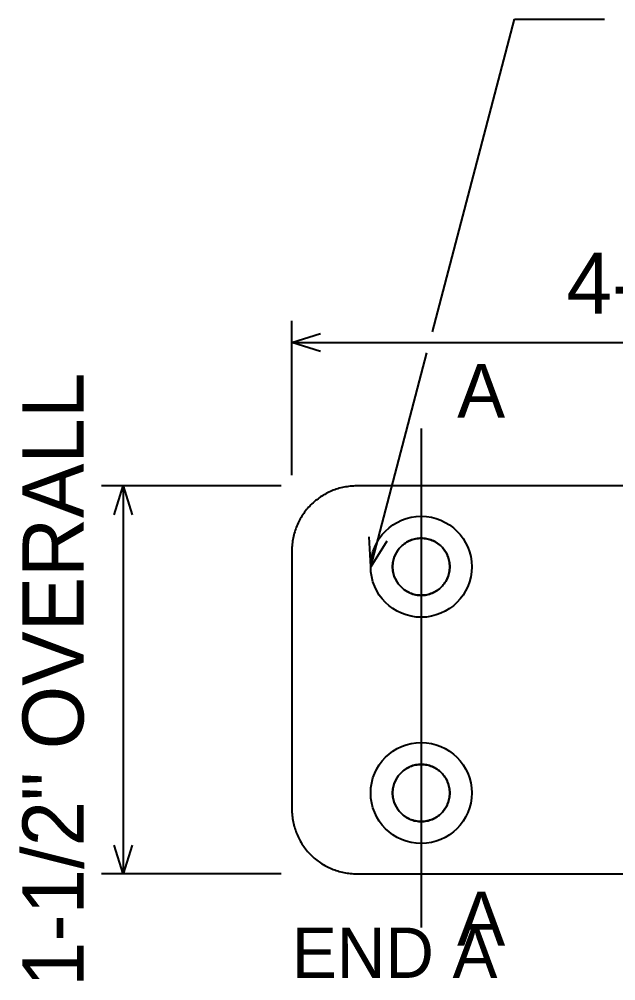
# Model space of a CAD drawing. Header units: inches. Extents: x 0.5 to 33.5, y 0.5 to 21.5.
# Drawn here: x 10.446 to 12.752, y 14.794 to 18.514 of the extents above; entities that cross this region are included whole.
import ezdxf
from ezdxf.enums import TextEntityAlignment as Align

# ---------------------------------------------------------------- set-up
doc = ezdxf.new("R2010")
doc.units = ezdxf.units.IN
doc.header["$MEASUREMENT"] = 0

msp = doc.modelspace()

# ---------------------------------------------------------------- linework, layer by layer
at = {"layer": 'ANNOTATION'}
for p, q in [((12.0433, 17.3042), (12.3611, 18.5139)), ((12.3611, 18.5139), (12.7083, 18.5139)), ((11.5, 16.75), (11.5, 17.3472)), ((11.5, 17.2639), (11.6111, 17.2986)), ((11.5, 17.2639), (16, 17.2639)), ((11.6111, 17.2292), (11.5, 17.2639)), ((11.8047, 16.3958), (12.0222, 17.2236)), ((12, 16.9306), (12, 15)), ((11.4583, 16.7083), (10.7639, 16.7083)), ((10.8125, 16.5972), (10.8472, 16.7083)), ((10.8472, 16.7083), (10.8472, 15.2083)), ((10.8472, 16.7083), (10.8819, 16.5972)), ((11.8047, 16.3958), (11.7993, 16.5121)), ((11.8665, 16.4945), (11.8047, 16.3958)), ((10.8472, 15.2083), (10.8125, 15.3194)), ((10.8819, 15.3194), (10.8472, 15.2083)), ((11.4583, 15.2083), (10.7639, 15.2083))]:
    msp.add_line(p, q, dxfattribs=at)
at = {"layer": 'OUTLINE'}
for p, q in [((11.6893, 16.7008), (11.6833, 16.6993)), ((11.6893, 16.7008), (11.6833, 16.6993)), ((11.6952, 16.7023), (11.6893, 16.7008)), ((11.6952, 16.7023), (11.6893, 16.7008)), ((11.7012, 16.7035), (11.6952, 16.7023)), ((11.7012, 16.7035), (11.6952, 16.7023)), ((11.7073, 16.7047), (11.7012, 16.7035)), ((11.7073, 16.7047), (11.7012, 16.7035)), ((11.7133, 16.7056), (11.7073, 16.7047)), ((11.7133, 16.7056), (11.7073, 16.7047)), ((11.7194, 16.7065), (11.7133, 16.7056)), ((11.7194, 16.7065), (11.7133, 16.7056)), ((11.7255, 16.7071), (11.7194, 16.7065)), ((11.7255, 16.7071), (11.7194, 16.7065)), ((11.7316, 16.7077), (11.7255, 16.7071)), ((11.7316, 16.7077), (11.7255, 16.7071)), ((11.7377, 16.708), (11.7316, 16.7077)), ((11.7377, 16.708), (11.7316, 16.7077)), ((11.7439, 16.7083), (11.7377, 16.708)), ((11.7439, 16.7083), (11.7377, 16.708)), ((11.75, 16.7083), (11.7439, 16.7083)), ((11.75, 16.7083), (11.7439, 16.7083)), ((15.75, 16.7083), (11.75, 16.7083)), ((14.5, 16.7083), (11.75, 16.7083)), ((11.6111, 16.6662), (11.606, 16.6627)), ((11.6111, 16.6662), (11.606, 16.6627)), ((11.6163, 16.6695), (11.6111, 16.6662)), ((11.6163, 16.6695), (11.6111, 16.6662)), ((11.6215, 16.6728), (11.6163, 16.6695)), ((11.6215, 16.6728), (11.6163, 16.6695)), ((11.6268, 16.6759), (11.6215, 16.6728)), ((11.6268, 16.6759), (11.6215, 16.6728)), ((11.6322, 16.6788), (11.6268, 16.6759)), ((11.6322, 16.6788), (11.6268, 16.6759)), ((11.6376, 16.6816), (11.6322, 16.6788)), ((11.6376, 16.6816), (11.6322, 16.6788)), ((11.6431, 16.6843), (11.6376, 16.6816)), ((11.6431, 16.6843), (11.6376, 16.6816)), ((11.6487, 16.6869), (11.6431, 16.6843)), ((11.6487, 16.6869), (11.6431, 16.6843)), ((11.6543, 16.6893), (11.6487, 16.6869)), ((11.6543, 16.6893), (11.6487, 16.6869)), ((11.66, 16.6916), (11.6543, 16.6893)), ((11.66, 16.6916), (11.6543, 16.6893)), ((11.6658, 16.6937), (11.66, 16.6916)), ((11.6658, 16.6937), (11.66, 16.6916)), ((11.6716, 16.6957), (11.6658, 16.6937)), ((11.6716, 16.6957), (11.6658, 16.6937)), ((11.6774, 16.6976), (11.6716, 16.6957)), ((11.6774, 16.6976), (11.6716, 16.6957)), ((11.6833, 16.6993), (11.6774, 16.6976)), ((11.6833, 16.6993), (11.6774, 16.6976)), ((11.5689, 16.6307), (11.5648, 16.6262)), ((11.5689, 16.6307), (11.5648, 16.6262)), ((11.5732, 16.6351), (11.5689, 16.6307)), ((11.5732, 16.6351), (11.5689, 16.6307)), ((11.5776, 16.6394), (11.5732, 16.6351)), ((11.5776, 16.6394), (11.5732, 16.6351)), ((11.5821, 16.6436), (11.5776, 16.6394)), ((11.5821, 16.6436), (11.5776, 16.6394)), ((11.5867, 16.6476), (11.5821, 16.6436)), ((11.5867, 16.6476), (11.5821, 16.6436)), ((11.5914, 16.6516), (11.5867, 16.6476)), ((11.5914, 16.6516), (11.5867, 16.6476)), ((11.5962, 16.6554), (11.5914, 16.6516)), ((11.5962, 16.6554), (11.5914, 16.6516)), ((11.6011, 16.6591), (11.5962, 16.6554)), ((11.6011, 16.6591), (11.5962, 16.6554)), ((11.606, 16.6627), (11.6011, 16.6591)), ((11.606, 16.6627), (11.6011, 16.6591)), ((11.5388, 16.5921), (11.5356, 16.5869)), ((11.5388, 16.5921), (11.5356, 16.5869)), ((11.5421, 16.5972), (11.5388, 16.5921)), ((11.5421, 16.5972), (11.5388, 16.5921)), ((11.5456, 16.6023), (11.5421, 16.5972)), ((11.5456, 16.6023), (11.5421, 16.5972)), ((11.5492, 16.6073), (11.5456, 16.6023)), ((11.5492, 16.6073), (11.5456, 16.6023)), ((11.5529, 16.6121), (11.5492, 16.6073)), ((11.5529, 16.6121), (11.5492, 16.6073)), ((11.5567, 16.6169), (11.5529, 16.6121)), ((11.5567, 16.6169), (11.5529, 16.6121)), ((11.5607, 16.6216), (11.5567, 16.6169)), ((11.5607, 16.6216), (11.5567, 16.6169)), ((11.5648, 16.6262), (11.5607, 16.6216)), ((11.5648, 16.6262), (11.5607, 16.6216)), ((11.519, 16.554), (11.5168, 16.5483)), ((11.519, 16.554), (11.5168, 16.5483)), ((11.5214, 16.5596), (11.519, 16.554)), ((11.5214, 16.5596), (11.519, 16.554)), ((11.524, 16.5652), (11.5214, 16.5596)), ((11.524, 16.5652), (11.5214, 16.5596)), ((11.5267, 16.5707), (11.524, 16.5652)), ((11.5267, 16.5707), (11.524, 16.5652)), ((11.5295, 16.5762), (11.5267, 16.5707)), ((11.5295, 16.5762), (11.5267, 16.5707)), ((11.5325, 16.5816), (11.5295, 16.5762)), ((11.5325, 16.5816), (11.5295, 16.5762)), ((11.5356, 16.5869), (11.5325, 16.5816)), ((11.5356, 16.5869), (11.5325, 16.5816)), ((11.5075, 16.5191), (11.5061, 16.5131)), ((11.5075, 16.5191), (11.5061, 16.5131)), ((11.5091, 16.525), (11.5075, 16.5191)), ((11.5091, 16.525), (11.5075, 16.5191)), ((11.5108, 16.5309), (11.5091, 16.525)), ((11.5108, 16.5309), (11.5091, 16.525)), ((11.5126, 16.5368), (11.5108, 16.5309)), ((11.5126, 16.5368), (11.5108, 16.5309)), ((11.5146, 16.5426), (11.5126, 16.5368)), ((11.5146, 16.5426), (11.5126, 16.5368)), ((11.5168, 16.5483), (11.5146, 16.5426)), ((11.5168, 16.5483), (11.5146, 16.5426)), ((11.5012, 16.4828), (11.5007, 16.4767)), ((11.5012, 16.4828), (11.5007, 16.4767)), ((11.5019, 16.4889), (11.5012, 16.4828)), ((11.5019, 16.4889), (11.5012, 16.4828)), ((11.5027, 16.495), (11.5019, 16.4889)), ((11.5027, 16.495), (11.5019, 16.4889)), ((11.5037, 16.5011), (11.5027, 16.495)), ((11.5037, 16.5011), (11.5027, 16.495)), ((11.5048, 16.5071), (11.5037, 16.5011)), ((11.5048, 16.5071), (11.5037, 16.5011)), ((11.5061, 16.5131), (11.5048, 16.5071)), ((11.5061, 16.5131), (11.5048, 16.5071)), ((11.9219, 16.474), (11.9258, 16.4777)), ((11.9258, 16.4777), (11.9219, 16.474)), ((11.9258, 16.4777), (11.9299, 16.4813)), ((11.9299, 16.4813), (11.9258, 16.4777)), ((11.9299, 16.4813), (11.9342, 16.4846)), ((11.9342, 16.4846), (11.9299, 16.4813)), ((11.9342, 16.4846), (11.9386, 16.4877)), ((11.9386, 16.4877), (11.9342, 16.4846)), ((11.9386, 16.4877), (11.9432, 16.4906)), ((11.9432, 16.4906), (11.9386, 16.4877)), ((11.9432, 16.4906), (11.9479, 16.4933)), ((11.9479, 16.4933), (11.9432, 16.4906)), ((11.9479, 16.4933), (11.9528, 16.4957)), ((11.9528, 16.4957), (11.9479, 16.4933)), ((11.9528, 16.4957), (11.9577, 16.4979)), ((11.9577, 16.4979), (11.9528, 16.4957)), ((11.9577, 16.4979), (11.9628, 16.4999)), ((11.9628, 16.4999), (11.9577, 16.4979)), ((11.9628, 16.4999), (11.9679, 16.5016)), ((11.9679, 16.5016), (11.9628, 16.4999)), ((11.9679, 16.5016), (11.9732, 16.503)), ((11.9732, 16.503), (11.9679, 16.5016)), ((11.9732, 16.503), (11.9784, 16.5042)), ((11.9784, 16.5042), (11.9732, 16.503)), ((11.9784, 16.5042), (11.9838, 16.5051)), ((11.9838, 16.5051), (11.9784, 16.5042)), ((11.9838, 16.5051), (11.9892, 16.5058)), ((11.9892, 16.5058), (11.9838, 16.5051)), ((11.9892, 16.5058), (11.9946, 16.5062)), ((11.9946, 16.5062), (11.9892, 16.5058)), ((11.9946, 16.5062), (12, 16.5063)), ((12, 16.5063), (11.9946, 16.5062)), ((12, 16.5063), (12.0054, 16.5062)), ((12.0054, 16.5062), (12, 16.5063)), ((12.0054, 16.5062), (12.0108, 16.5058)), ((12.0108, 16.5058), (12.0054, 16.5062)), ((12.0108, 16.5058), (12.0162, 16.5051)), ((12.0162, 16.5051), (12.0108, 16.5058)), ((12.0162, 16.5051), (12.0216, 16.5042)), ((12.0216, 16.5042), (12.0162, 16.5051)), ((12.0216, 16.5042), (12.0268, 16.503)), ((12.0268, 16.503), (12.0216, 16.5042)), ((12.0268, 16.503), (12.0321, 16.5016)), ((12.0321, 16.5016), (12.0268, 16.503)), ((12.0321, 16.5016), (12.0372, 16.4999)), ((12.0372, 16.4999), (12.0321, 16.5016)), ((12.0372, 16.4999), (12.0423, 16.4979)), ((12.0423, 16.4979), (12.0372, 16.4999)), ((12.0423, 16.4979), (12.0472, 16.4957)), ((12.0472, 16.4957), (12.0423, 16.4979)), ((12.0472, 16.4957), (12.0521, 16.4933)), ((12.0521, 16.4933), (12.0472, 16.4957)), ((12.0521, 16.4933), (12.0568, 16.4906)), ((12.0568, 16.4906), (12.0521, 16.4933)), ((12.0568, 16.4906), (12.0614, 16.4877)), ((12.0614, 16.4877), (12.0568, 16.4906)), ((12.0614, 16.4877), (12.0658, 16.4846)), ((12.0658, 16.4846), (12.0614, 16.4877)), ((12.0658, 16.4846), (12.0701, 16.4813)), ((12.0701, 16.4813), (12.0658, 16.4846)), ((12.0701, 16.4813), (12.0742, 16.4777)), ((12.0742, 16.4777), (12.0701, 16.4813)), ((12.0742, 16.4777), (12.0781, 16.474)), ((12.0781, 16.474), (12.0742, 16.4777)), ((11.5001, 16.4645), (11.5, 16.4583)), ((11.5001, 16.4645), (11.5, 16.4583)), ((11.5, 16.4583), (11.5, 15.4583)), ((11.5, 16.4583), (11.5, 15.4583)), ((11.5003, 16.4706), (11.5001, 16.4645)), ((11.5003, 16.4706), (11.5001, 16.4645)), ((11.5007, 16.4767), (11.5003, 16.4706)), ((11.5007, 16.4767), (11.5003, 16.4706)), ((11.8979, 16.4381), (11.9001, 16.4431)), ((11.9001, 16.4431), (11.8979, 16.4381)), ((11.9001, 16.4431), (11.9025, 16.4479)), ((11.9025, 16.4479), (11.9001, 16.4431)), ((11.9025, 16.4479), (11.9052, 16.4526)), ((11.9052, 16.4526), (11.9025, 16.4479)), ((11.9052, 16.4526), (11.9081, 16.4572)), ((11.9081, 16.4572), (11.9052, 16.4526)), ((11.9081, 16.4572), (11.9112, 16.4617)), ((11.9112, 16.4617), (11.9081, 16.4572)), ((11.9112, 16.4617), (11.9146, 16.4659)), ((11.9146, 16.4659), (11.9112, 16.4617)), ((11.9146, 16.4659), (11.9181, 16.47)), ((11.9181, 16.47), (11.9146, 16.4659)), ((11.9181, 16.47), (11.9219, 16.474)), ((11.9219, 16.474), (11.9181, 16.47)), ((12.0781, 16.474), (12.0819, 16.47)), ((12.0819, 16.47), (12.0781, 16.474)), ((12.0819, 16.47), (12.0854, 16.4659)), ((12.0854, 16.4659), (12.0819, 16.47)), ((12.0854, 16.4659), (12.0888, 16.4617)), ((12.0888, 16.4617), (12.0854, 16.4659)), ((12.0888, 16.4617), (12.0919, 16.4572)), ((12.0919, 16.4572), (12.0888, 16.4617)), ((12.0919, 16.4572), (12.0948, 16.4526)), ((12.0948, 16.4526), (12.0919, 16.4572)), ((12.0948, 16.4526), (12.0975, 16.4479)), ((12.0975, 16.4479), (12.0948, 16.4526)), ((12.0975, 16.4479), (12.0999, 16.4431)), ((12.0999, 16.4431), (12.0975, 16.4479)), ((12.0999, 16.4431), (12.1021, 16.4381)), ((12.1021, 16.4381), (12.0999, 16.4431)), ((11.8896, 16.4013), (11.89, 16.4067)), ((11.89, 16.4067), (11.8896, 16.4013)), ((11.89, 16.4067), (11.8907, 16.412)), ((11.8907, 16.412), (11.89, 16.4067)), ((11.8907, 16.412), (11.8916, 16.4174)), ((11.8916, 16.4174), (11.8907, 16.412)), ((11.8916, 16.4174), (11.8928, 16.4227)), ((11.8928, 16.4227), (11.8916, 16.4174)), ((11.8928, 16.4227), (11.8943, 16.4279)), ((11.8943, 16.4279), (11.8928, 16.4227)), ((11.8943, 16.4279), (11.896, 16.4331)), ((11.896, 16.4331), (11.8943, 16.4279)), ((11.896, 16.4331), (11.8979, 16.4381)), ((11.8979, 16.4381), (11.896, 16.4331)), ((12.1021, 16.4381), (12.104, 16.4331)), ((12.104, 16.4331), (12.1021, 16.4381)), ((12.104, 16.4331), (12.1057, 16.4279)), ((12.1057, 16.4279), (12.104, 16.4331)), ((12.1057, 16.4279), (12.1072, 16.4227)), ((12.1072, 16.4227), (12.1057, 16.4279)), ((12.1072, 16.4227), (12.1084, 16.4174)), ((12.1084, 16.4174), (12.1072, 16.4227)), ((12.1084, 16.4174), (12.1093, 16.412)), ((12.1093, 16.412), (12.1084, 16.4174)), ((12.1093, 16.412), (12.11, 16.4067)), ((12.11, 16.4067), (12.1093, 16.412)), ((12.11, 16.4067), (12.1104, 16.4013)), ((12.1104, 16.4013), (12.11, 16.4067)), ((11.8895, 16.3958), (11.8896, 16.4013)), ((11.8896, 16.4013), (11.8895, 16.3958)), ((11.8896, 16.3904), (11.8895, 16.3958)), ((11.8895, 16.3958), (11.8896, 16.3904)), ((11.89, 16.385), (11.8896, 16.3904)), ((11.8896, 16.3904), (11.89, 16.385)), ((11.8907, 16.3796), (11.89, 16.385)), ((11.89, 16.385), (11.8907, 16.3796)), ((11.8916, 16.3743), (11.8907, 16.3796)), ((11.8907, 16.3796), (11.8916, 16.3743)), ((11.8928, 16.369), (11.8916, 16.3743)), ((11.8916, 16.3743), (11.8928, 16.369)), ((11.8943, 16.3638), (11.8928, 16.369)), ((11.8928, 16.369), (11.8943, 16.3638)), ((12.1072, 16.369), (12.1057, 16.3638)), ((12.1057, 16.3638), (12.1072, 16.369)), ((12.1084, 16.3743), (12.1072, 16.369)), ((12.1072, 16.369), (12.1084, 16.3743)), ((12.1093, 16.3796), (12.1084, 16.3743)), ((12.1084, 16.3743), (12.1093, 16.3796)), ((12.11, 16.385), (12.1093, 16.3796)), ((12.1093, 16.3796), (12.11, 16.385)), ((12.1104, 16.3904), (12.11, 16.385)), ((12.11, 16.385), (12.1104, 16.3904)), ((12.1104, 16.4013), (12.1105, 16.3958)), ((12.1105, 16.3958), (12.1104, 16.4013)), ((12.1105, 16.3958), (12.1104, 16.3904)), ((12.1104, 16.3904), (12.1105, 16.3958)), ((11.896, 16.3586), (11.8943, 16.3638)), ((11.8943, 16.3638), (11.896, 16.3586)), ((11.8979, 16.3535), (11.896, 16.3586)), ((11.896, 16.3586), (11.8979, 16.3535)), ((11.9001, 16.3486), (11.8979, 16.3535)), ((11.8979, 16.3535), (11.9001, 16.3486)), ((11.9025, 16.3437), (11.9001, 16.3486)), ((11.9001, 16.3486), (11.9025, 16.3437)), ((11.9052, 16.339), (11.9025, 16.3437)), ((11.9025, 16.3437), (11.9052, 16.339)), ((11.9081, 16.3344), (11.9052, 16.339)), ((11.9052, 16.339), (11.9081, 16.3344)), ((11.9112, 16.33), (11.9081, 16.3344)), ((11.9081, 16.3344), (11.9112, 16.33)), ((11.9146, 16.3257), (11.9112, 16.33)), ((11.9112, 16.33), (11.9146, 16.3257)), ((12.0888, 16.33), (12.0854, 16.3257)), ((12.0854, 16.3257), (12.0888, 16.33)), ((12.0919, 16.3344), (12.0888, 16.33)), ((12.0888, 16.33), (12.0919, 16.3344)), ((12.0948, 16.339), (12.0919, 16.3344)), ((12.0919, 16.3344), (12.0948, 16.339)), ((12.0975, 16.3437), (12.0948, 16.339)), ((12.0948, 16.339), (12.0975, 16.3437)), ((12.0999, 16.3486), (12.0975, 16.3437)), ((12.0975, 16.3437), (12.0999, 16.3486)), ((12.1021, 16.3535), (12.0999, 16.3486)), ((12.0999, 16.3486), (12.1021, 16.3535)), ((12.104, 16.3586), (12.1021, 16.3535)), ((12.1021, 16.3535), (12.104, 16.3586)), ((12.1057, 16.3638), (12.104, 16.3586)), ((12.104, 16.3586), (12.1057, 16.3638)), ((11.9181, 16.3216), (11.9146, 16.3257)), ((11.9146, 16.3257), (11.9181, 16.3216)), ((11.9219, 16.3177), (11.9181, 16.3216)), ((11.9181, 16.3216), (11.9219, 16.3177)), ((11.9258, 16.314), (11.9219, 16.3177)), ((11.9219, 16.3177), (11.9258, 16.314)), ((11.9299, 16.3104), (11.9258, 16.314)), ((11.9258, 16.314), (11.9299, 16.3104)), ((11.9342, 16.3071), (11.9299, 16.3104)), ((11.9299, 16.3104), (11.9342, 16.3071)), ((11.9386, 16.304), (11.9342, 16.3071)), ((11.9342, 16.3071), (11.9386, 16.304)), ((11.9432, 16.3011), (11.9386, 16.304)), ((11.9386, 16.304), (11.9432, 16.3011)), ((11.9479, 16.2984), (11.9432, 16.3011)), ((11.9432, 16.3011), (11.9479, 16.2984)), ((11.9528, 16.2959), (11.9479, 16.2984)), ((11.9479, 16.2984), (11.9528, 16.2959)), ((11.9577, 16.2937), (11.9528, 16.2959)), ((11.9528, 16.2959), (11.9577, 16.2937)), ((11.9628, 16.2918), (11.9577, 16.2937)), ((11.9577, 16.2937), (11.9628, 16.2918)), ((11.9679, 16.2901), (11.9628, 16.2918)), ((11.9628, 16.2918), (11.9679, 16.2901)), ((12.0372, 16.2918), (12.0321, 16.2901)), ((12.0321, 16.2901), (12.0372, 16.2918)), ((12.0423, 16.2937), (12.0372, 16.2918)), ((12.0372, 16.2918), (12.0423, 16.2937)), ((12.0472, 16.2959), (12.0423, 16.2937)), ((12.0423, 16.2937), (12.0472, 16.2959)), ((12.0521, 16.2984), (12.0472, 16.2959)), ((12.0472, 16.2959), (12.0521, 16.2984)), ((12.0568, 16.3011), (12.0521, 16.2984)), ((12.0521, 16.2984), (12.0568, 16.3011)), ((12.0614, 16.304), (12.0568, 16.3011)), ((12.0568, 16.3011), (12.0614, 16.304)), ((12.0658, 16.3071), (12.0614, 16.304)), ((12.0614, 16.304), (12.0658, 16.3071)), ((12.0701, 16.3104), (12.0658, 16.3071)), ((12.0658, 16.3071), (12.0701, 16.3104)), ((12.0742, 16.314), (12.0701, 16.3104)), ((12.0701, 16.3104), (12.0742, 16.314)), ((12.0781, 16.3177), (12.0742, 16.314)), ((12.0742, 16.314), (12.0781, 16.3177)), ((12.0819, 16.3216), (12.0781, 16.3177)), ((12.0781, 16.3177), (12.0819, 16.3216)), ((12.0854, 16.3257), (12.0819, 16.3216)), ((12.0819, 16.3216), (12.0854, 16.3257)), ((11.9732, 16.2886), (11.9679, 16.2901)), ((11.9679, 16.2901), (11.9732, 16.2886)), ((11.9784, 16.2875), (11.9732, 16.2886)), ((11.9732, 16.2886), (11.9784, 16.2875)), ((11.9838, 16.2865), (11.9784, 16.2875)), ((11.9784, 16.2875), (11.9838, 16.2865)), ((11.9892, 16.2859), (11.9838, 16.2865)), ((11.9838, 16.2865), (11.9892, 16.2859)), ((11.9946, 16.2855), (11.9892, 16.2859)), ((11.9892, 16.2859), (11.9946, 16.2855)), ((12, 16.2853), (11.9946, 16.2855)), ((11.9946, 16.2855), (12, 16.2853)), ((12.0054, 16.2855), (12, 16.2853)), ((12, 16.2853), (12.0054, 16.2855)), ((12.0108, 16.2859), (12.0054, 16.2855)), ((12.0054, 16.2855), (12.0108, 16.2859)), ((12.0162, 16.2865), (12.0108, 16.2859)), ((12.0108, 16.2859), (12.0162, 16.2865)), ((12.0216, 16.2875), (12.0162, 16.2865)), ((12.0162, 16.2865), (12.0216, 16.2875)), ((12.0268, 16.2886), (12.0216, 16.2875)), ((12.0216, 16.2875), (12.0268, 16.2886)), ((12.0321, 16.2901), (12.0268, 16.2886)), ((12.0268, 16.2886), (12.0321, 16.2901)), ((11.9577, 15.6229), (11.9528, 15.6207)), ((11.9528, 15.6207), (11.9577, 15.6229)), ((11.9628, 15.6249), (11.9577, 15.6229)), ((11.9577, 15.6229), (11.9628, 15.6249)), ((11.9679, 15.6266), (11.9628, 15.6249)), ((11.9628, 15.6249), (11.9679, 15.6266)), ((11.9732, 15.628), (11.9679, 15.6266)), ((11.9679, 15.6266), (11.9732, 15.628)), ((11.9784, 15.6292), (11.9732, 15.628)), ((11.9732, 15.628), (11.9784, 15.6292)), ((11.9838, 15.6301), (11.9784, 15.6292)), ((11.9784, 15.6292), (11.9838, 15.6301)), ((11.9892, 15.6308), (11.9838, 15.6301)), ((11.9838, 15.6301), (11.9892, 15.6308)), ((11.9946, 15.6312), (11.9892, 15.6308)), ((11.9892, 15.6308), (11.9946, 15.6312)), ((12, 15.6313), (11.9946, 15.6312)), ((11.9946, 15.6312), (12, 15.6313)), ((12.0054, 15.6312), (12, 15.6313)), ((12, 15.6313), (12.0054, 15.6312)), ((12.0108, 15.6308), (12.0054, 15.6312)), ((12.0054, 15.6312), (12.0108, 15.6308)), ((12.0162, 15.6301), (12.0108, 15.6308)), ((12.0108, 15.6308), (12.0162, 15.6301)), ((12.0216, 15.6292), (12.0162, 15.6301)), ((12.0162, 15.6301), (12.0216, 15.6292)), ((12.0268, 15.628), (12.0216, 15.6292)), ((12.0216, 15.6292), (12.0268, 15.628)), ((12.0321, 15.6266), (12.0268, 15.628)), ((12.0268, 15.628), (12.0321, 15.6266)), ((12.0372, 15.6249), (12.0321, 15.6266)), ((12.0321, 15.6266), (12.0372, 15.6249)), ((12.0423, 15.6229), (12.0372, 15.6249)), ((12.0372, 15.6249), (12.0423, 15.6229)), ((12.0472, 15.6207), (12.0423, 15.6229)), ((12.0423, 15.6229), (12.0472, 15.6207)), ((11.9112, 15.5867), (11.9081, 15.5822)), ((11.9081, 15.5822), (11.9112, 15.5867)), ((11.9146, 15.5909), (11.9112, 15.5867)), ((11.9112, 15.5867), (11.9146, 15.5909)), ((11.9181, 15.595), (11.9146, 15.5909)), ((11.9146, 15.5909), (11.9181, 15.595)), ((11.9219, 15.599), (11.9181, 15.595)), ((11.9181, 15.595), (11.9219, 15.599)), ((11.9258, 15.6027), (11.9219, 15.599)), ((11.9219, 15.599), (11.9258, 15.6027)), ((11.9299, 15.6063), (11.9258, 15.6027)), ((11.9258, 15.6027), (11.9299, 15.6063)), ((11.9342, 15.6096), (11.9299, 15.6063)), ((11.9299, 15.6063), (11.9342, 15.6096)), ((11.9386, 15.6127), (11.9342, 15.6096)), ((11.9342, 15.6096), (11.9386, 15.6127)), ((11.9432, 15.6156), (11.9386, 15.6127)), ((11.9386, 15.6127), (11.9432, 15.6156)), ((11.9479, 15.6183), (11.9432, 15.6156)), ((11.9432, 15.6156), (11.9479, 15.6183)), ((11.9528, 15.6207), (11.9479, 15.6183)), ((11.9479, 15.6183), (11.9528, 15.6207)), ((12.0521, 15.6183), (12.0472, 15.6207)), ((12.0472, 15.6207), (12.0521, 15.6183)), ((12.0568, 15.6156), (12.0521, 15.6183)), ((12.0521, 15.6183), (12.0568, 15.6156)), ((12.0614, 15.6127), (12.0568, 15.6156)), ((12.0568, 15.6156), (12.0614, 15.6127)), ((12.0658, 15.6096), (12.0614, 15.6127)), ((12.0614, 15.6127), (12.0658, 15.6096)), ((12.0701, 15.6063), (12.0658, 15.6096)), ((12.0658, 15.6096), (12.0701, 15.6063)), ((12.0742, 15.6027), (12.0701, 15.6063)), ((12.0701, 15.6063), (12.0742, 15.6027)), ((12.0781, 15.599), (12.0742, 15.6027)), ((12.0742, 15.6027), (12.0781, 15.599)), ((12.0819, 15.595), (12.0781, 15.599)), ((12.0781, 15.599), (12.0819, 15.595)), ((12.0854, 15.5909), (12.0819, 15.595)), ((12.0819, 15.595), (12.0854, 15.5909)), ((12.0888, 15.5867), (12.0854, 15.5909)), ((12.0854, 15.5909), (12.0888, 15.5867)), ((12.0919, 15.5822), (12.0888, 15.5867)), ((12.0888, 15.5867), (12.0919, 15.5822)), ((11.8928, 15.5477), (11.8916, 15.5424)), ((11.8916, 15.5424), (11.8928, 15.5477)), ((11.8943, 15.5529), (11.8928, 15.5477)), ((11.8928, 15.5477), (11.8943, 15.5529)), ((11.896, 15.5581), (11.8943, 15.5529)), ((11.8943, 15.5529), (11.896, 15.5581)), ((11.8979, 15.5631), (11.896, 15.5581)), ((11.896, 15.5581), (11.8979, 15.5631)), ((11.9001, 15.5681), (11.8979, 15.5631)), ((11.8979, 15.5631), (11.9001, 15.5681)), ((11.9025, 15.5729), (11.9001, 15.5681)), ((11.9001, 15.5681), (11.9025, 15.5729)), ((11.9052, 15.5776), (11.9025, 15.5729)), ((11.9025, 15.5729), (11.9052, 15.5776)), ((11.9081, 15.5822), (11.9052, 15.5776)), ((11.9052, 15.5776), (11.9081, 15.5822)), ((12.0948, 15.5776), (12.0919, 15.5822)), ((12.0919, 15.5822), (12.0948, 15.5776)), ((12.0975, 15.5729), (12.0948, 15.5776)), ((12.0948, 15.5776), (12.0975, 15.5729)), ((12.0999, 15.5681), (12.0975, 15.5729)), ((12.0975, 15.5729), (12.0999, 15.5681)), ((12.1021, 15.5631), (12.0999, 15.5681)), ((12.0999, 15.5681), (12.1021, 15.5631)), ((12.104, 15.5581), (12.1021, 15.5631)), ((12.1021, 15.5631), (12.104, 15.5581)), ((12.1057, 15.5529), (12.104, 15.5581)), ((12.104, 15.5581), (12.1057, 15.5529)), ((12.1072, 15.5477), (12.1057, 15.5529)), ((12.1057, 15.5529), (12.1072, 15.5477)), ((12.1084, 15.5424), (12.1072, 15.5477)), ((12.1072, 15.5477), (12.1084, 15.5424)), ((11.8896, 15.5263), (11.8895, 15.5208)), ((11.8895, 15.5208), (11.8896, 15.5263)), ((11.8895, 15.5208), (11.8896, 15.5154)), ((11.8896, 15.5154), (11.8895, 15.5208)), ((11.89, 15.5317), (11.8896, 15.5263)), ((11.8896, 15.5263), (11.89, 15.5317)), ((11.8896, 15.5154), (11.89, 15.51)), ((11.89, 15.51), (11.8896, 15.5154)), ((11.8907, 15.537), (11.89, 15.5317)), ((11.89, 15.5317), (11.8907, 15.537)), ((11.8916, 15.5424), (11.8907, 15.537)), ((11.8907, 15.537), (11.8916, 15.5424)), ((12.1093, 15.537), (12.1084, 15.5424)), ((12.1084, 15.5424), (12.1093, 15.537)), ((12.11, 15.5317), (12.1093, 15.537)), ((12.1093, 15.537), (12.11, 15.5317)), ((12.1104, 15.5263), (12.11, 15.5317)), ((12.11, 15.5317), (12.1104, 15.5263)), ((12.11, 15.51), (12.1104, 15.5154)), ((12.1104, 15.5154), (12.11, 15.51)), ((12.1105, 15.5208), (12.1104, 15.5263)), ((12.1104, 15.5263), (12.1105, 15.5208)), ((12.1104, 15.5154), (12.1105, 15.5208)), ((12.1105, 15.5208), (12.1104, 15.5154)), ((11.89, 15.51), (11.8907, 15.5046)), ((11.8907, 15.5046), (11.89, 15.51)), ((11.8907, 15.5046), (11.8916, 15.4993)), ((11.8916, 15.4993), (11.8907, 15.5046)), ((11.8916, 15.4993), (11.8928, 15.494)), ((11.8928, 15.494), (11.8916, 15.4993)), ((11.8928, 15.494), (11.8943, 15.4888)), ((11.8943, 15.4888), (11.8928, 15.494)), ((11.8943, 15.4888), (11.896, 15.4836)), ((11.896, 15.4836), (11.8943, 15.4888)), ((11.896, 15.4836), (11.8979, 15.4785)), ((11.8979, 15.4785), (11.896, 15.4836)), ((11.8979, 15.4785), (11.9001, 15.4736)), ((11.9001, 15.4736), (11.8979, 15.4785)), ((11.9001, 15.4736), (11.9025, 15.4687)), ((11.9025, 15.4687), (11.9001, 15.4736)), ((12.0975, 15.4687), (12.0999, 15.4736)), ((12.0999, 15.4736), (12.0975, 15.4687)), ((12.0999, 15.4736), (12.1021, 15.4785)), ((12.1021, 15.4785), (12.0999, 15.4736)), ((12.1021, 15.4785), (12.104, 15.4836)), ((12.104, 15.4836), (12.1021, 15.4785)), ((12.104, 15.4836), (12.1057, 15.4888)), ((12.1057, 15.4888), (12.104, 15.4836)), ((12.1057, 15.4888), (12.1072, 15.494)), ((12.1072, 15.494), (12.1057, 15.4888)), ((12.1072, 15.494), (12.1084, 15.4993)), ((12.1084, 15.4993), (12.1072, 15.494)), ((12.1084, 15.4993), (12.1093, 15.5046)), ((12.1093, 15.5046), (12.1084, 15.4993)), ((12.1093, 15.5046), (12.11, 15.51)), ((12.11, 15.51), (12.1093, 15.5046)), ((11.5, 15.4583), (11.5001, 15.4522)), ((11.5, 15.4583), (11.5001, 15.4522)), ((11.5001, 15.4522), (11.5003, 15.4461)), ((11.5001, 15.4522), (11.5003, 15.4461)), ((11.5003, 15.4461), (11.5007, 15.4399)), ((11.5003, 15.4461), (11.5007, 15.4399)), ((11.5007, 15.4399), (11.5012, 15.4338)), ((11.5007, 15.4399), (11.5012, 15.4338)), ((11.9025, 15.4687), (11.9052, 15.464)), ((11.9052, 15.464), (11.9025, 15.4687)), ((11.9052, 15.464), (11.9081, 15.4594)), ((11.9081, 15.4594), (11.9052, 15.464)), ((11.9081, 15.4594), (11.9112, 15.455)), ((11.9112, 15.455), (11.9081, 15.4594)), ((11.9112, 15.455), (11.9146, 15.4507)), ((11.9146, 15.4507), (11.9112, 15.455)), ((11.9146, 15.4507), (11.9181, 15.4466)), ((11.9181, 15.4466), (11.9146, 15.4507)), ((11.9181, 15.4466), (11.9219, 15.4427)), ((11.9219, 15.4427), (11.9181, 15.4466)), ((11.9219, 15.4427), (11.9258, 15.439)), ((11.9258, 15.439), (11.9219, 15.4427)), ((11.9258, 15.439), (11.9299, 15.4354)), ((11.9299, 15.4354), (11.9258, 15.439)), ((12.0701, 15.4354), (12.0742, 15.439)), ((12.0742, 15.439), (12.0701, 15.4354)), ((12.0742, 15.439), (12.0781, 15.4427)), ((12.0781, 15.4427), (12.0742, 15.439)), ((12.0781, 15.4427), (12.0819, 15.4466)), ((12.0819, 15.4466), (12.0781, 15.4427)), ((12.0819, 15.4466), (12.0854, 15.4507)), ((12.0854, 15.4507), (12.0819, 15.4466)), ((12.0854, 15.4507), (12.0888, 15.455)), ((12.0888, 15.455), (12.0854, 15.4507)), ((12.0888, 15.455), (12.0919, 15.4594)), ((12.0919, 15.4594), (12.0888, 15.455)), ((12.0919, 15.4594), (12.0948, 15.464)), ((12.0948, 15.464), (12.0919, 15.4594)), ((12.0948, 15.464), (12.0975, 15.4687)), ((12.0975, 15.4687), (12.0948, 15.464)), ((11.5012, 15.4338), (11.5019, 15.4277)), ((11.5012, 15.4338), (11.5019, 15.4277)), ((11.5019, 15.4277), (11.5027, 15.4217)), ((11.5019, 15.4277), (11.5027, 15.4217)), ((11.5027, 15.4217), (11.5037, 15.4156)), ((11.5027, 15.4217), (11.5037, 15.4156)), ((11.5037, 15.4156), (11.5048, 15.4096)), ((11.5037, 15.4156), (11.5048, 15.4096)), ((11.5048, 15.4096), (11.5061, 15.4036)), ((11.5048, 15.4096), (11.5061, 15.4036)), ((11.5061, 15.4036), (11.5075, 15.3976)), ((11.5061, 15.4036), (11.5075, 15.3976)), ((11.9299, 15.4354), (11.9342, 15.4321)), ((11.9342, 15.4321), (11.9299, 15.4354)), ((11.9342, 15.4321), (11.9386, 15.429)), ((11.9386, 15.429), (11.9342, 15.4321)), ((11.9386, 15.429), (11.9432, 15.4261)), ((11.9432, 15.4261), (11.9386, 15.429)), ((11.9432, 15.4261), (11.9479, 15.4234)), ((11.9479, 15.4234), (11.9432, 15.4261)), ((11.9479, 15.4234), (11.9528, 15.4209)), ((11.9528, 15.4209), (11.9479, 15.4234)), ((11.9528, 15.4209), (11.9577, 15.4187)), ((11.9577, 15.4187), (11.9528, 15.4209)), ((11.9577, 15.4187), (11.9628, 15.4168)), ((11.9628, 15.4168), (11.9577, 15.4187)), ((11.9628, 15.4168), (11.9679, 15.4151)), ((11.9679, 15.4151), (11.9628, 15.4168)), ((11.9679, 15.4151), (11.9732, 15.4136)), ((11.9732, 15.4136), (11.9679, 15.4151)), ((11.9732, 15.4136), (11.9784, 15.4125)), ((11.9784, 15.4125), (11.9732, 15.4136)), ((11.9784, 15.4125), (11.9838, 15.4115)), ((11.9838, 15.4115), (11.9784, 15.4125)), ((11.9838, 15.4115), (11.9892, 15.4109)), ((11.9892, 15.4109), (11.9838, 15.4115)), ((11.9892, 15.4109), (11.9946, 15.4105)), ((11.9946, 15.4105), (11.9892, 15.4109)), ((11.9946, 15.4105), (12, 15.4103)), ((12, 15.4103), (11.9946, 15.4105)), ((12, 15.4103), (12.0054, 15.4105)), ((12.0054, 15.4105), (12, 15.4103)), ((12.0054, 15.4105), (12.0108, 15.4109)), ((12.0108, 15.4109), (12.0054, 15.4105)), ((12.0108, 15.4109), (12.0162, 15.4115)), ((12.0162, 15.4115), (12.0108, 15.4109)), ((12.0162, 15.4115), (12.0216, 15.4125)), ((12.0216, 15.4125), (12.0162, 15.4115)), ((12.0216, 15.4125), (12.0268, 15.4136)), ((12.0268, 15.4136), (12.0216, 15.4125)), ((12.0268, 15.4136), (12.0321, 15.4151)), ((12.0321, 15.4151), (12.0268, 15.4136)), ((12.0321, 15.4151), (12.0372, 15.4168)), ((12.0372, 15.4168), (12.0321, 15.4151)), ((12.0372, 15.4168), (12.0423, 15.4187)), ((12.0423, 15.4187), (12.0372, 15.4168)), ((12.0423, 15.4187), (12.0472, 15.4209)), ((12.0472, 15.4209), (12.0423, 15.4187)), ((12.0472, 15.4209), (12.0521, 15.4234)), ((12.0521, 15.4234), (12.0472, 15.4209)), ((12.0521, 15.4234), (12.0568, 15.4261)), ((12.0568, 15.4261), (12.0521, 15.4234)), ((12.0568, 15.4261), (12.0614, 15.429)), ((12.0614, 15.429), (12.0568, 15.4261)), ((12.0614, 15.429), (12.0658, 15.4321)), ((12.0658, 15.4321), (12.0614, 15.429)), ((12.0658, 15.4321), (12.0701, 15.4354)), ((12.0701, 15.4354), (12.0658, 15.4321)), ((11.5075, 15.3976), (11.5091, 15.3917)), ((11.5075, 15.3976), (11.5091, 15.3917)), ((11.5091, 15.3917), (11.5108, 15.3858)), ((11.5091, 15.3917), (11.5108, 15.3858)), ((11.5108, 15.3858), (11.5126, 15.3799)), ((11.5108, 15.3858), (11.5126, 15.3799)), ((11.5126, 15.3799), (11.5146, 15.3741)), ((11.5126, 15.3799), (11.5146, 15.3741)), ((11.5146, 15.3741), (11.5168, 15.3684)), ((11.5146, 15.3741), (11.5168, 15.3684)), ((11.5168, 15.3684), (11.519, 15.3627)), ((11.5168, 15.3684), (11.519, 15.3627)), ((11.519, 15.3627), (11.5214, 15.357)), ((11.519, 15.3627), (11.5214, 15.357)), ((11.5214, 15.357), (11.524, 15.3514)), ((11.5214, 15.357), (11.524, 15.3514)), ((11.524, 15.3514), (11.5267, 15.3459)), ((11.524, 15.3514), (11.5267, 15.3459)), ((11.5267, 15.3459), (11.5295, 15.3405)), ((11.5267, 15.3459), (11.5295, 15.3405)), ((11.5295, 15.3405), (11.5325, 15.3351)), ((11.5295, 15.3405), (11.5325, 15.3351)), ((11.5325, 15.3351), (11.5356, 15.3298)), ((11.5325, 15.3351), (11.5356, 15.3298)), ((11.5356, 15.3298), (11.5388, 15.3246)), ((11.5356, 15.3298), (11.5388, 15.3246)), ((11.5388, 15.3246), (11.5421, 15.3194)), ((11.5388, 15.3246), (11.5421, 15.3194)), ((11.5421, 15.3194), (11.5456, 15.3144)), ((11.5421, 15.3194), (11.5456, 15.3144)), ((11.5456, 15.3144), (11.5492, 15.3094)), ((11.5456, 15.3144), (11.5492, 15.3094)), ((11.5492, 15.3094), (11.5529, 15.3045)), ((11.5492, 15.3094), (11.5529, 15.3045)), ((11.5529, 15.3045), (11.5567, 15.2997)), ((11.5529, 15.3045), (11.5567, 15.2997)), ((11.5567, 15.2997), (11.5607, 15.295)), ((11.5567, 15.2997), (11.5607, 15.295)), ((11.5607, 15.295), (11.5648, 15.2904)), ((11.5607, 15.295), (11.5648, 15.2904)), ((11.5648, 15.2904), (11.5689, 15.2859)), ((11.5648, 15.2904), (11.5689, 15.2859)), ((11.5689, 15.2859), (11.5732, 15.2816)), ((11.5689, 15.2859), (11.5732, 15.2816)), ((11.5732, 15.2816), (11.5776, 15.2773)), ((11.5732, 15.2816), (11.5776, 15.2773)), ((11.5776, 15.2773), (11.5821, 15.2731)), ((11.5776, 15.2773), (11.5821, 15.2731)), ((11.5821, 15.2731), (11.5867, 15.269)), ((11.5821, 15.2731), (11.5867, 15.269)), ((11.5867, 15.269), (11.5914, 15.2651)), ((11.5867, 15.269), (11.5914, 15.2651)), ((11.5914, 15.2651), (11.5962, 15.2612)), ((11.5914, 15.2651), (11.5962, 15.2612)), ((11.5962, 15.2612), (11.6011, 15.2575)), ((11.5962, 15.2612), (11.6011, 15.2575)), ((11.6011, 15.2575), (11.606, 15.2539)), ((11.6011, 15.2575), (11.606, 15.2539)), ((11.606, 15.2539), (11.6111, 15.2505)), ((11.606, 15.2539), (11.6111, 15.2505)), ((11.6111, 15.2505), (11.6163, 15.2471)), ((11.6111, 15.2505), (11.6163, 15.2471)), ((11.6163, 15.2471), (11.6215, 15.2439)), ((11.6163, 15.2471), (11.6215, 15.2439)), ((11.6215, 15.2439), (11.6268, 15.2408)), ((11.6215, 15.2439), (11.6268, 15.2408)), ((11.6268, 15.2408), (11.6322, 15.2379)), ((11.6268, 15.2408), (11.6322, 15.2379)), ((11.6322, 15.2379), (11.6376, 15.235)), ((11.6322, 15.2379), (11.6376, 15.235)), ((11.6376, 15.235), (11.6431, 15.2323)), ((11.6376, 15.235), (11.6431, 15.2323)), ((11.6431, 15.2323), (11.6487, 15.2298)), ((11.6431, 15.2323), (11.6487, 15.2298)), ((11.6487, 15.2298), (11.6543, 15.2274)), ((11.6487, 15.2298), (11.6543, 15.2274)), ((11.6543, 15.2274), (11.66, 15.2251)), ((11.6543, 15.2274), (11.66, 15.2251)), ((11.66, 15.2251), (11.6658, 15.2229)), ((11.66, 15.2251), (11.6658, 15.2229)), ((11.6658, 15.2229), (11.6716, 15.221)), ((11.6658, 15.2229), (11.6716, 15.221)), ((11.6716, 15.221), (11.6774, 15.2191)), ((11.6716, 15.221), (11.6774, 15.2191)), ((11.6774, 15.2191), (11.6833, 15.2174)), ((11.6774, 15.2191), (11.6833, 15.2174)), ((11.6833, 15.2174), (11.6893, 15.2158)), ((11.6833, 15.2174), (11.6893, 15.2158)), ((11.6893, 15.2158), (11.6952, 15.2144)), ((11.6893, 15.2158), (11.6952, 15.2144)), ((11.6952, 15.2144), (11.7012, 15.2131)), ((11.6952, 15.2144), (11.7012, 15.2131)), ((11.7012, 15.2131), (11.7073, 15.212)), ((11.7012, 15.2131), (11.7073, 15.212)), ((11.7073, 15.212), (11.7133, 15.211)), ((11.7073, 15.212), (11.7133, 15.211)), ((11.7133, 15.211), (11.7194, 15.2102)), ((11.7133, 15.211), (11.7194, 15.2102)), ((11.7194, 15.2102), (11.7255, 15.2095)), ((11.7194, 15.2102), (11.7255, 15.2095)), ((11.7255, 15.2095), (11.7316, 15.209)), ((11.7255, 15.2095), (11.7316, 15.209)), ((11.7316, 15.209), (11.7377, 15.2086)), ((11.7316, 15.209), (11.7377, 15.2086)), ((11.7377, 15.2086), (11.7439, 15.2084)), ((11.7377, 15.2086), (11.7439, 15.2084)), ((11.7439, 15.2084), (11.75, 15.2083)), ((11.7439, 15.2084), (11.75, 15.2083)), ((11.75, 15.2083), (15.75, 15.2083)), ((11.75, 15.2083), (14.5, 15.2083))]:
    msp.add_line(p, q, dxfattribs=at)
for centre in [(12, 16.3958), (12, 15.5208)]:
    msp.add_circle(centre, 0.1953, dxfattribs=at)

# ---------------------------------------------------------------- texts
at = {"layer": 'ANNOTATION'}
msp.add_text('4-1/2" OVERALL', height=0.236111, dxfattribs=at).set_placement((13.75, 17.375), align=Align.CENTER)
for s, height, p in [('A', 0.2083, (12.1389, 16.9722)), ('A', 0.2083, (12.1389, 14.9306)), ('END A', 0.19444, (11.5, 14.8056))]:
    msp.add_text(s, height=height, dxfattribs=at).set_placement(p)
msp.add_text('1-1/2" OVERALL', height=0.236111, rotation=90, dxfattribs=at).set_placement((10.6944, 15.9583), align=Align.CENTER)

doc.saveas('drawing.dxf')
